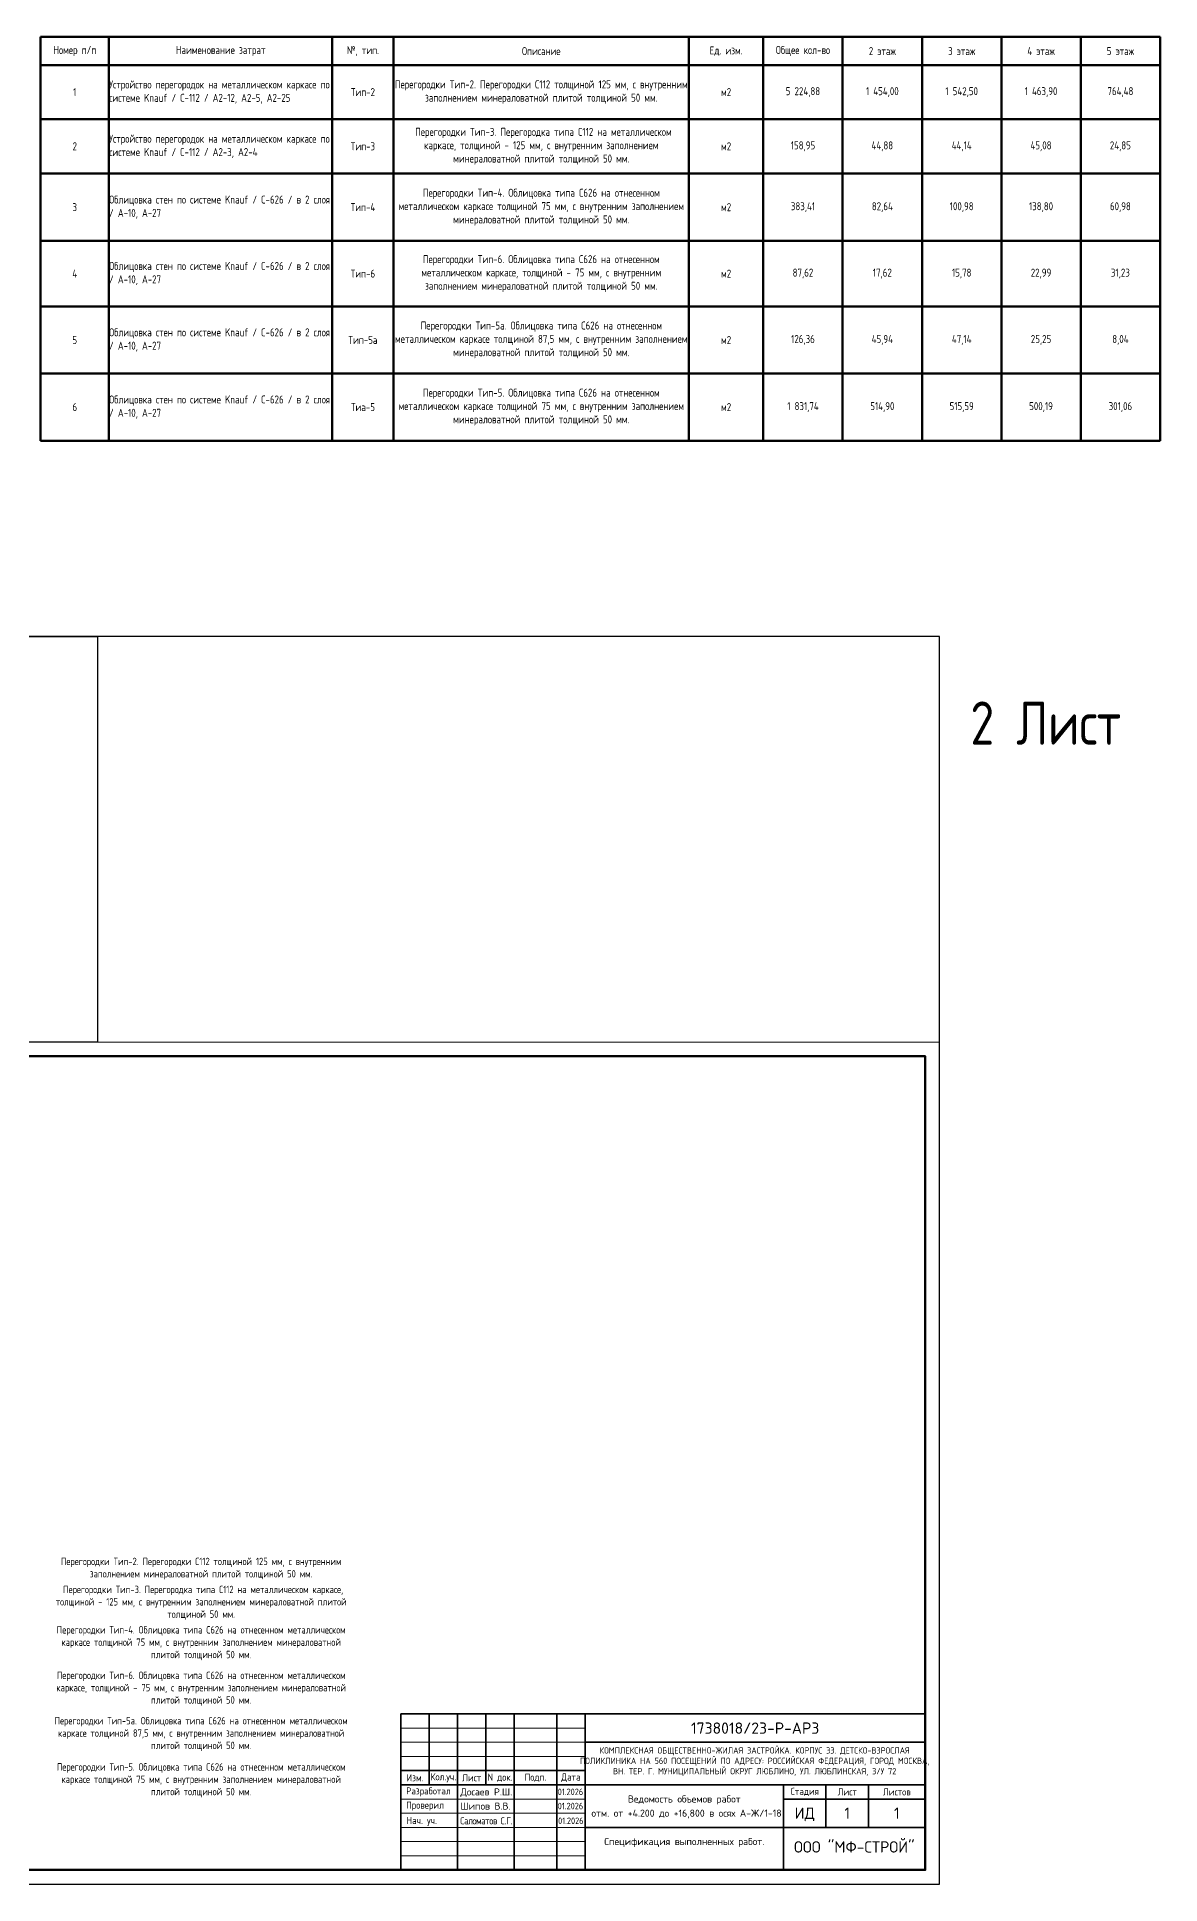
# Paper-space layout '№1' of a CAD drawing. Header units: millimetres. Extents: x -384 to 3377, y -880 to 652.
# Drawn here: x -21 to 375, y 0 to 652 of the extents above; entities that cross this region are included whole.
import ezdxf
from ezdxf.enums import TextEntityAlignment as Align

# ---------------------------------------------------------------- set-up
doc = ezdxf.new("R2018")
doc.units = ezdxf.units.MM
doc.layers.add('0) 1 вып перегородка', color=7, linetype='Continuous', lineweight=60)
doc.styles.get("Standard").update_dxf_attribs({"font": 'ГОСТ тип А.ttf'})
doc.styles.add('СПДС', font='isocpeur.ttf', dxfattribs={"width": 0.9})

# ---------------------------------------------------------------- blocks, each defined once
blk = doc.blocks.new('*U6914')
at = {"color": 4}
blk.add_lwpolyline([(-220, -220), (220, -220), (220, 220), (-220, 220)], close=True, dxfattribs=at)
at = {"color": 3}
blk.add_lwpolyline([(-220, 220), (-77, 220), (-77, 77), (-220, 77)], close=True, dxfattribs=at)
blk = doc.blocks.new('*U6915')
at = {"color": 0, "linetype": 'ByBlock', "lineweight": -2, "transparency": 16777216}
blk.add_blockref('*U6914', (0, 0), dxfattribs=at)
blk = doc.blocks.new('*U6931')
at = {"lineweight": 0}
blk.add_lwpolyline([(-415, -5), (5, -5), (5, 292), (-415, 292)], close=True, dxfattribs=at)
at = {"color": 0, "linetype": 'Continuous', "lineweight": 50}
blk.add_lwpolyline([(-395, 287), (0, 287), (0, 0), (-395, 0)], close=True, dxfattribs=at)
at = {"lineweight": 35}
for points in [[(-395, 150), (-415, 150)], [(-410, 85), (-410, 150)], [(-395, 140), (-410, 140)], [(-395, 125), (-410, 125)], [(-395, 105), (-410, 105)], [(-395, 85), (-415, 85)], [(-395, 85), (-407, 85), (-407, 0), (-395, 0)], [(-402, 0), (-402, 85)], [(-395, 60), (-407, 60)], [(-175, 55), (-175, 30)], [(-165, 55), (-165, 0)], [(-155, 55), (-155, 30)], [(-145, 55), (-145, 0)], [(-130, 55), (-130, 0)], [(-120, 55), (-120, 0)], [(-120, 45), (0, 45)], [(-185, 35), (-120, 35)], [(-185, 30), (0, 30)], [(-50, 30), (-50, 0)], [(-35, 30), (-35, 15)], [(-20, 30), (-20, 15)], [(-395, 25), (-407, 25)], [(-50, 25), (0, 25)], [(-120, 15), (0, 15)]]:
    blk.add_lwpolyline(points, dxfattribs=at)
at = {"lineweight": 18}
for points in [[(-405, 85), (-405, 150)], [(-400, 85), (-400, 150)], [(-185, 50), (-120, 50)], [(-185, 45), (-120, 45)], [(-185, 40), (-120, 40)], [(-185, 25), (-120, 25)], [(-185, 20), (-120, 20)], [(-185, 15), (-120, 15)], [(-185, 10), (-120, 10)], [(-185, 5), (-120, 5)]]:
    blk.add_lwpolyline(points, dxfattribs=at)
at = {"lineweight": 35}
blk.add_lwpolyline([(-185, 0), (0, 0), (0, 55), (-185, 55)], close=True, dxfattribs=at)
at = {"lineweight": 0}
blk.add_lwpolyline([(0, -5), (5, -5), (5, 0)], dxfattribs=at)
at = {"lineweight": -2, "char_height": 2.5, "attachment_point": 5, "rotation": 90, "style": 'СПДС'}
for s, insert, width in [('Согласовано', (-412.5, 95), 19.9913), ('Гл. спец.', (-397.5, 95), 19.9913), ('Взам. инв. N', (-404.5, 72.5), 24.9913), ('Подл. и дата', (-404.5, 42.5), 34.9913), ('Инв. N подл.', (-404.5, 12.5), 24.9913)]:
    blk.add_mtext(s, dxfattribs=dict(at, insert=insert, width=width))
at = {"insert": (-119.31, 43.23), "char_height": 2.2, "attachment_point": 1, "style": 'СПДС'}
blk.add_mtext_dynamic_manual_height_columns('\\pxqc;КОМПЛЕКСНАЯ ОБЩЕСТВЕННО-ЖИЛАЯ ЗАСТРОЙКА. КОРПУС 33. ДЕТСКО-ВЗРОСЛАЯ ПОЛИКЛИНИКА НА 560 ПОСЕЩЕНИЙ ПО АДРЕСУ: РОССИЙСКАЯ ФЕДЕРАЦИЯ, ГОРОД МОСКВА, \\PВН. ТЕР. Г. МУНИЦИПАЛЬНЫЙ ОКРУГ ЛЮБЛИНО, УЛ. ЛЮБЛИНСКАЯ, З/У 72', width=118.2929, gutter_width=0, heights=[12.75], dxfattribs=at)
at = {"lineweight": -2, "char_height": 2.5, "style": 'СПДС'}
for s, insert, width, attachment_point in [('Изм.', (-180, 32.5), 10, 5), ('Кол.уч.', (-170, 32.5), 10, 5), ('Лист', (-160, 32.5), 10, 5), ('N док.', (-150, 32.5), 10, 5), ('Подп.', (-137.5, 32.5), 15, 5), ('Дата', (-125, 32.5), 10, 5), ('Разработал', (-183.15, 27.5), 17.9525, 4), ('Стадия', (-42.5, 27.5), 15, 5), ('Лист', (-27.5, 27.5), 15, 5), ('Листов', (-10, 27.5), 20, 5), ('Проверил', (-183.15, 22.5), 17.9525, 4), ('Нач. уч.', (-183.02, 17.09), 17.9525, 4), ('{\\T0.9;Саломатов С.Г.}', (-164.07, 17.3), 18.7696, 4)]:
    blk.add_mtext(s, dxfattribs=dict(at, insert=insert, width=width, attachment_point=attachment_point))
at = {"lineweight": 30, "width": 0.9, "flags": 104}
blk.add_attdef('ШАПКА', text='', height=3, dxfattribs=at).set_placement((-135, 281), align=Align.MIDDLE_CENTER)
at = {"style": 'СПДС'}
for tag, height, p in [('ШИФР_ПРОЕКТА', 4, (-60, 50)), ('НАИМЕНОВАНИЕ_ОБЪЕКТА', 2.5, (-85, 25)), ('НАИМЕНОВАНИЕ_ОБЪЕКТА2', 2.5, (-85, 20)), ('СТАДИЯ', 4, (-42.5, 20)), ('ЛИСТ_первый', 4, (-27.5, 20)), ('ЛИСТОВ', 4, (-10, 20)), ('НАИМЕНОВАНИЕ_ЧЕРТЕЖА1', 2.5, (-85, 10)), ('ОРГАНИЗАЦИЯ_РАЗРАБОТЧИК1', 4, (-25, 8.09)), ('НАИМЕНОВАНИЕ_ЧЕРТЕЖА2', 2.5, (-85, 5))]:
    blk.add_attdef(tag, text='', height=height, dxfattribs=at).set_placement(p, align=Align.MIDDLE_CENTER)
for tag, p in [('РАЗРАБОТЧИК', (-163.97, 27.5)), ('РУК.ГРУППЫ', (-163.97, 22.5))]:
    blk.add_attdef(tag, text='', height=2.5, dxfattribs=at).set_placement(p, align=Align.MIDDLE_LEFT)
at = {"style": 'СПДС', "width": 0.9}
for tag, p in [('ДАТА1', (-129.65, 26.37)), ('ДАТА2', (-129.65, 21.37)), ('ДАТА3', (-129.52, 16.17))]:
    blk.add_attdef(tag, p, '', height=2.3, dxfattribs=at)

psp = doc.layouts.new('№1')

# ---------------------------------------------------------------- linework, layer by layer
at = {"layer": '0) 1 вып перегородка', "color": 18, "true_color": 0x000000}
for p, q in [((-20.12, 651.5), (104.45, 651.5)), ((-20.12, 651.5), (-20.12, 509.1)), ((4, 651.5), (4, 509.1)), ((82.8, 651.5), (82.8, 509.1)), ((-20.12, 641.54), (104.45, 641.54)), ((104.45, 641.54), (104.45, 509.1)), ((208.65, 641.54), (208.65, 509.1)), ((-20.12, 622.55), (234.88, 622.55)), ((-20.12, 603.3), (234.88, 603.3)), ((-20.12, 579.61), (234.88, 579.61)), ((-20.12, 556.47), (234.88, 556.47)), ((-20.12, 532.79), (234.88, 532.79)), ((-20.12, 509.1), (234.88, 509.1))]:
    psp.add_line(p, q, dxfattribs=at)
at = {"layer": '0) 1 вып перегородка'}
for p, q in [((104.45, 651.5), (374.88, 651.5)), ((104.45, 651.5), (104.45, 641.54)), ((208.65, 651.5), (208.65, 641.54)), ((234.88, 651.5), (234.88, 509.1)), ((262.88, 651.5), (262.88, 509.1)), ((290.88, 651.5), (290.88, 509.1)), ((318.88, 651.5), (318.88, 509.1)), ((346.88, 651.5), (346.88, 509.1)), ((374.88, 651.5), (374.88, 509.1)), ((104.45, 641.54), (374.88, 641.54)), ((234.88, 622.55), (374.88, 622.55)), ((234.88, 603.3), (374.88, 603.3)), ((234.88, 579.61), (374.88, 579.61)), ((234.88, 556.47), (374.88, 556.47)), ((234.88, 532.79), (374.88, 532.79)), ((234.88, 509.1), (374.88, 509.1))]:
    psp.add_line(p, q, dxfattribs=at)

# ---------------------------------------------------------------- block references
psp.add_blockref('*U6915', (77, 220))
ref = psp.add_blockref('*U6931', (292, 5))
ref.add_attrib('СТАДИЯ', 'ИД', dxfattribs={"height": 4, "style": 'СПДС'}).set_placement((249.5, 25), align=Align.MIDDLE_CENTER)
ref.add_attrib('ЛИСТ_первый', '1', dxfattribs={"height": 4, "style": 'СПДС'}).set_placement((264.5, 25), align=Align.MIDDLE_CENTER)
ref.add_attrib('ЛИСТОВ', '1', dxfattribs={"height": 4, "style": 'СПДС'}).set_placement((282, 25), align=Align.MIDDLE_CENTER)
ref.add_attrib('ШИФР_ПРОЕКТА', '1738018/23-Р-АР3', dxfattribs={"height": 4, "style": 'СПДС'}).set_placement((232, 55), align=Align.MIDDLE_CENTER)
ref.add_attrib('НАИМЕНОВАНИЕ_ОБЪЕКТА', 'Ведомость объемов работ', dxfattribs={"height": 2.5, "style": 'СПДС'}).set_placement((207, 30), align=Align.MIDDLE_CENTER)
ref.add_attrib('НАИМЕНОВАНИЕ_ОБЪЕКТА2', ' отм. от +4.200 до +16,800 в осях А-Ж/1-18', dxfattribs={"height": 2.5, "style": 'СПДС'}).set_placement((207, 25), align=Align.MIDDLE_CENTER)
ref.add_attrib('НАИМЕНОВАНИЕ_ЧЕРТЕЖА1', 'Спецификация выполненных работ.', dxfattribs={"height": 2.5, "style": 'СПДС'}).set_placement((207, 15), align=Align.MIDDLE_CENTER)
ref.add_attrib('ОРГАНИЗАЦИЯ_РАЗРАБОТЧИК1', 'ООО "МФ-СТРОЙ"', dxfattribs={"height": 4, "style": 'СПДС'}).set_placement((267, 13.09), align=Align.MIDDLE_CENTER)
ref.add_attrib('РАЗРАБОТЧИК', 'Досаев Р.Ш.', dxfattribs={"height": 2.5, "style": 'СПДС'}).set_placement((128.03, 32.5), align=Align.MIDDLE_LEFT)
ref.add_attrib('РУК.ГРУППЫ', 'Шипов В.В.', dxfattribs={"height": 2.5, "style": 'СПДС'}).set_placement((128.03, 27.5), align=Align.MIDDLE_LEFT)
ref.add_attrib('ДАТА2', '01.2026', (162.35, 26.37), dxfattribs={"height": 2.3, "style": 'СПДС', "width": 0.9})
lines = psp.add_mtext('\\W0.9000;', dxfattribs={"insert": (157, 286), "char_height": 2.5, "attachment_point": 1})
ref.add_attrib('ШАПКА', '', (157, 286), dxfattribs={"flags": 104}).embed_mtext(lines)
ref.add_attrib('ДАТА1', '01.2026', (162.35, 31.37), dxfattribs={"height": 2.3, "style": 'СПДС', "width": 0.9})
ref.add_attrib('ДАТА3', '01.2026', (162.48, 21.17), dxfattribs={"height": 2.3, "style": 'СПДС', "width": 0.9})

# ---------------------------------------------------------------- texts
at = {"insert": (307.95, 417.12), "char_height": 15.258, "attachment_point": 1}
psp.add_mtext_dynamic_manual_height_columns('2 Лист', width=109.6484, gutter_width=76.29, heights=[0], dxfattribs=at)
at = {"char_height": 2.61122, "width": 99.9345, "attachment_point": 5}
for s, insert in [('{\\fГОСТ тип А|b1|i0|c0;Перегородки Тип-2. Перегородки С112 толщиной 125 мм, с внутренним заполнением минераловатной плитой толщиной 50 мм.', (36.54, 111.26)), ('{\\fГОСТ тип А|b1|i0|c0; Перегородки Тип-3. Перегородка типа С112 на металлическом каркасе, толщиной - 125 мм, с внутренним заполнением минераловатной плитой толщиной 50 мм.', (36.54, 99.2)), ('{\\fГОСТ тип А|b1|i0|c204|p34;Перегородки Тип-4. Облицовка типа С626 на отнесенном металлическом каркасе толщиной 75 мм, с внутренним заполнением минераловатной плитой толщиной 50 мм. }', (36.54, 84.96)), ('{\\fГОСТ тип А|b1|i0|c204|p34;Перегородки Тип-6. Облицовка типа С626 на отнесенном металлическом каркасе, толщиной - 75 мм, с внутренним заполнением минераловатной плитой толщиной 50 мм.}', (36.54, 68.93)), ('{\\fГОСТ тип А|b1|i0|c204|p34;Перегородки Тип-5а. Облицовка типа С626 на отнесенном металлическом каркасе толщиной 87,5 мм, с внутренним заполнением минераловатной плитой толщиной 50 мм. }', (36.54, 52.9)), ('{\\fГОСТ тип А|b1|i0|c204|p34;Перегородки Тип-5. Облицовка типа С626 на отнесенном металлическом каркасе толщиной 75 мм, с внутренним заполнением минераловатной плитой толщиной 50 мм.}', (36.54, 36.61))]:
    psp.add_mtext(s, dxfattribs=dict(at, insert=insert))
at = {"layer": '0) 1 вып перегородка'}
for s, insert, char_height, width, attachment_point in [('{\\fГОСТ тип А|b1|i0|c0;Номер п/п', (-8.06, 646.52), 2.8222, 23.9989, 5), ('{\\fГОСТ тип А|b1|i0|c0;Наименование затрат', (43.4, 646.52), 2.8222, 78.6794, 5), ('{\\fГОСТ тип А|b1|i0|c0;№, тип.', (93.62, 646.52), 2.8222, 21.5294, 5), ('{\\fГОСТ тип А|b1|i0|c0;Описание', (156.55, 646.52), 2.8222, 104.0794, 5), ('{\\fГОСТ тип А|b1|i0|c0;Ед. изм.', (221.77, 646.52), 2.8222, 26.1156, 5), ('{\\fГОСТ тип А|b1|i0|c0;Общее кол-во', (248.88, 646.52), 2.8222, 27.8794, 5), ('{\\fГОСТ тип А|b1|i0|c0;2 этаж', (276.88, 646.52), 2.8222, 27.8794, 5), ('{\\fГОСТ тип А|b1|i0|c0;3 этаж', (304.88, 646.52), 2.8222, 27.8794, 5), ('{\\fГОСТ тип А|b1|i0|c0;4 этаж', (332.88, 646.52), 2.8222, 27.8794, 5), ('{\\fГОСТ тип А|b1|i0|c0;5 этаж', (360.88, 646.52), 2.8222, 27.8794, 5), ('{\\fГОСТ тип А|b1|i0|c0;1', (-8.06, 632.05), 2.8222, 23.9989, 5), ('{\\fГОСТ тип А|b1|i0|c0;Устройство перегородок на металлическом каркасе по системе Knauf / С-112 / А2-12, А2-5, А2-25', (4.06, 632.05), 2.82222, 78.6794, 4), ('{\\fГОСТ тип А|b1|i0|c0;Тип-2', (93.62, 632.05), 2.8222, 21.5294, 5), ('{\\fГОСТ тип А|b1|i0|c0;Перегородки Тип-2. Перегородки С112 толщиной 125 мм, с внутренним заполнением минераловатной плитой толщиной 50 мм.', (156.55, 632.05), 2.82222, 104.0794, 5), ('{\\fГОСТ тип А|b1|i0|c0;м2', (221.77, 632.05), 2.8222, 26.1156, 5), ('{\\fГОСТ тип А|b1|i0|c0;5 224,88', (248.88, 632.05), 2.8222, 27.8794, 5), ('{\\fГОСТ тип А|b1|i0|c0;1 454,00', (276.88, 632.05), 2.8222, 27.8794, 5), ('{\\fГОСТ тип А|b1|i0|c0;1 542,50', (304.88, 632.05), 2.8222, 27.8794, 5), ('{\\fГОСТ тип А|b1|i0|c0;1 463,90', (332.88, 632.05), 2.8222, 27.8794, 5), ('{\\fГОСТ тип А|b1|i0|c0;764,48', (360.88, 632.05), 2.8222, 27.8794, 5), ('{\\fГОСТ тип А|b1|i0|c0; Перегородки Тип-3. Перегородка типа С112 на металлическом каркасе, толщиной - 125 мм, с внутренним заполнением минераловатной плитой толщиной 50 мм.', (156.55, 612.93), 2.82222, 104.0794, 5), ('{\\fГОСТ тип А|b1|i0|c0;2', (-8.06, 612.93), 2.8222, 23.9989, 5), ('{\\fГОСТ тип А|b1|i0|c0;Устройство перегородок на металлическом каркасе по системе Knauf / С-112 / А2-3, А2-4', (4.06, 612.93), 2.82222, 78.6794, 4), ('{\\fГОСТ тип А|b1|i0|c0;Тип-3', (93.62, 612.93), 2.8222, 21.5294, 5), ('{\\fГОСТ тип А|b1|i0|c0;м2', (221.77, 612.93), 2.8222, 26.1156, 5), ('{\\fГОСТ тип А|b1|i0|c0;158,95', (248.88, 612.93), 2.8222, 27.8794, 5), ('{\\fГОСТ тип А|b1|i0|c0;44,88', (276.88, 612.93), 2.8222, 27.8794, 5), ('{\\fГОСТ тип А|b1|i0|c0;44,14', (304.88, 612.93), 2.8222, 27.8794, 5), ('{\\fГОСТ тип А|b1|i0|c0;45,08', (332.88, 612.93), 2.8222, 27.8794, 5), ('{\\fГОСТ тип А|b1|i0|c0;24,85', (360.88, 612.93), 2.8222, 27.8794, 5), ('{\\fГОСТ тип А|b1|i0|c0;3', (-8.06, 591.46), 2.8222, 23.9989, 5), ('{\\fГОСТ тип А|b1|i0|c0;Облицовка стен по системе Knauf / С-626 / в 2 слоя / А-10, А-27', (4.06, 591.46), 2.8222, 78.6794, 4), ('{\\fГОСТ тип А|b1|i0|c0;Тип-4', (93.62, 591.46), 2.8222, 21.5294, 5), ('{\\fГОСТ тип А|b1|i0|c204|p34;Перегородки Тип-4. Облицовка типа С626 на отнесенном металлическом каркасе толщиной 75 мм, с внутренним заполнением минераловатной плитой толщиной 50 мм. }', (156.55, 591.46), 2.82222, 104.0794, 5), ('{\\fГОСТ тип А|b1|i0|c0;383,41', (248.88, 591.46), 2.8222, 27.8794, 5), ('{\\fГОСТ тип А|b1|i0|c0;82,64', (276.88, 591.46), 2.8222, 27.8794, 5), ('{\\fГОСТ тип А|b1|i0|c0;100,98', (304.88, 591.46), 2.8222, 27.8794, 5), ('{\\fГОСТ тип А|b1|i0|c0;138,80', (332.88, 591.46), 2.8222, 27.8794, 5), ('{\\fГОСТ тип А|b1|i0|c0;60,98', (360.88, 591.46), 2.8222, 27.8794, 5), ('{\\fГОСТ тип А|b1|i0|c0;м2', (221.77, 591.46), 2.8222, 26.1156, 5), ('{\\fГОСТ тип А|b1|i0|c204|p34;Перегородки Тип-6. Облицовка типа С626 на отнесенном металлическом каркасе, толщиной - 75 мм, с внутренним заполнением минераловатной плитой толщиной 50 мм.}', (156.55, 568.04), 2.82222, 104.0794, 5), ('{\\fГОСТ тип А|b1|i0|c0;4', (-8.06, 568.04), 2.8222, 23.9989, 5), ('{\\fГОСТ тип А|b1|i0|c0;Облицовка стен по системе Knauf / С-626 / в 2 слоя / А-10, А-27', (4.06, 568.04), 2.8222, 78.6794, 4), ('{\\fГОСТ тип А|b1|i0|c0;Тип-6', (93.62, 568.04), 2.8222, 21.5294, 5), ('{\\fГОСТ тип А|b1|i0|c0;м2', (221.77, 568.04), 2.8222, 26.1156, 5), ('{\\fГОСТ тип А|b1|i0|c0;87,62', (248.88, 568.04), 2.8222, 27.8794, 5), ('{\\fГОСТ тип А|b1|i0|c0;17,62', (276.88, 568.04), 2.8222, 27.8794, 5), ('{\\fГОСТ тип А|b1|i0|c0;15,78', (304.88, 568.04), 2.8222, 27.8794, 5), ('{\\fГОСТ тип А|b1|i0|c0;22,99', (332.88, 568.04), 2.8222, 27.8794, 5), ('{\\fГОСТ тип А|b1|i0|c0;31,23', (360.88, 568.04), 2.8222, 27.8794, 5), ('{\\fГОСТ тип А|b1|i0|c0;Облицовка стен по системе Knauf / С-626 / в 2 слоя / А-10, А-27', (4.06, 544.63), 2.8222, 78.6794, 4), ('{\\fГОСТ тип А|b1|i0|c204|p34;Перегородки Тип-5а. Облицовка типа С626 на отнесенном металлическом каркасе толщиной 87,5 мм, с внутренним заполнением минераловатной плитой толщиной 50 мм. }', (156.55, 544.63), 2.82222, 104.0794, 5), ('{\\fГОСТ тип А|b1|i0|c0;5', (-8.06, 544.63), 2.8222, 23.9989, 5), ('{\\fГОСТ тип А|b1|i0|c0;Тип-5а', (93.62, 544.63), 2.8222, 21.5294, 5), ('{\\fГОСТ тип А|b1|i0|c0;м2', (221.77, 544.63), 2.8222, 26.1156, 5), ('{\\fГОСТ тип А|b1|i0|c0;126,36', (248.88, 544.63), 2.8222, 27.8794, 5), ('{\\fГОСТ тип А|b1|i0|c0;45,94', (276.88, 544.63), 2.8222, 27.8794, 5), ('{\\fГОСТ тип А|b1|i0|c0;47,14', (304.88, 544.63), 2.8222, 27.8794, 5), ('{\\fГОСТ тип А|b1|i0|c0;25,25', (332.88, 544.63), 2.8222, 27.8794, 5), ('{\\fГОСТ тип А|b1|i0|c0;8,04', (360.88, 544.63), 2.8222, 27.8794, 5), ('{\\fГОСТ тип А|b1|i0|c0;6', (-8.06, 520.95), 2.8222, 23.9989, 5), ('{\\fГОСТ тип А|b1|i0|c0;Облицовка стен по системе Knauf / С-626 / в 2 слоя / А-10, А-27', (4.06, 520.95), 2.8222, 78.6794, 4), ('{\\fГОСТ тип А|b1|i0|c0;Тиа-5', (93.62, 520.95), 2.8222, 21.5294, 5), ('{\\fГОСТ тип А|b1|i0|c204|p34;Перегородки Тип-5. Облицовка типа С626 на отнесенном металлическом каркасе толщиной 75 мм, с внутренним заполнением минераловатной плитой толщиной 50 мм.}', (156.55, 520.95), 2.82222, 104.0794, 5), ('{\\fГОСТ тип А|b1|i0|c0;м2', (221.77, 520.95), 2.8222, 26.1156, 5), ('{\\fГОСТ тип А|b1|i0|c0;1 831,74', (248.88, 520.95), 2.8222, 27.8794, 5), ('{\\fГОСТ тип А|b1|i0|c0;514,90', (276.88, 520.95), 2.8222, 27.8794, 5), ('{\\fГОСТ тип А|b1|i0|c0;515,59', (304.88, 520.95), 2.8222, 27.8794, 5), ('{\\fГОСТ тип А|b1|i0|c0;500,19', (332.88, 520.95), 2.8222, 27.8794, 5), ('{\\fГОСТ тип А|b1|i0|c0;301,06', (360.88, 520.95), 2.8222, 27.8794, 5)]:
    psp.add_mtext(s, dxfattribs=dict(at, insert=insert, char_height=char_height, width=width, attachment_point=attachment_point))

doc.saveas('drawing.dxf')
